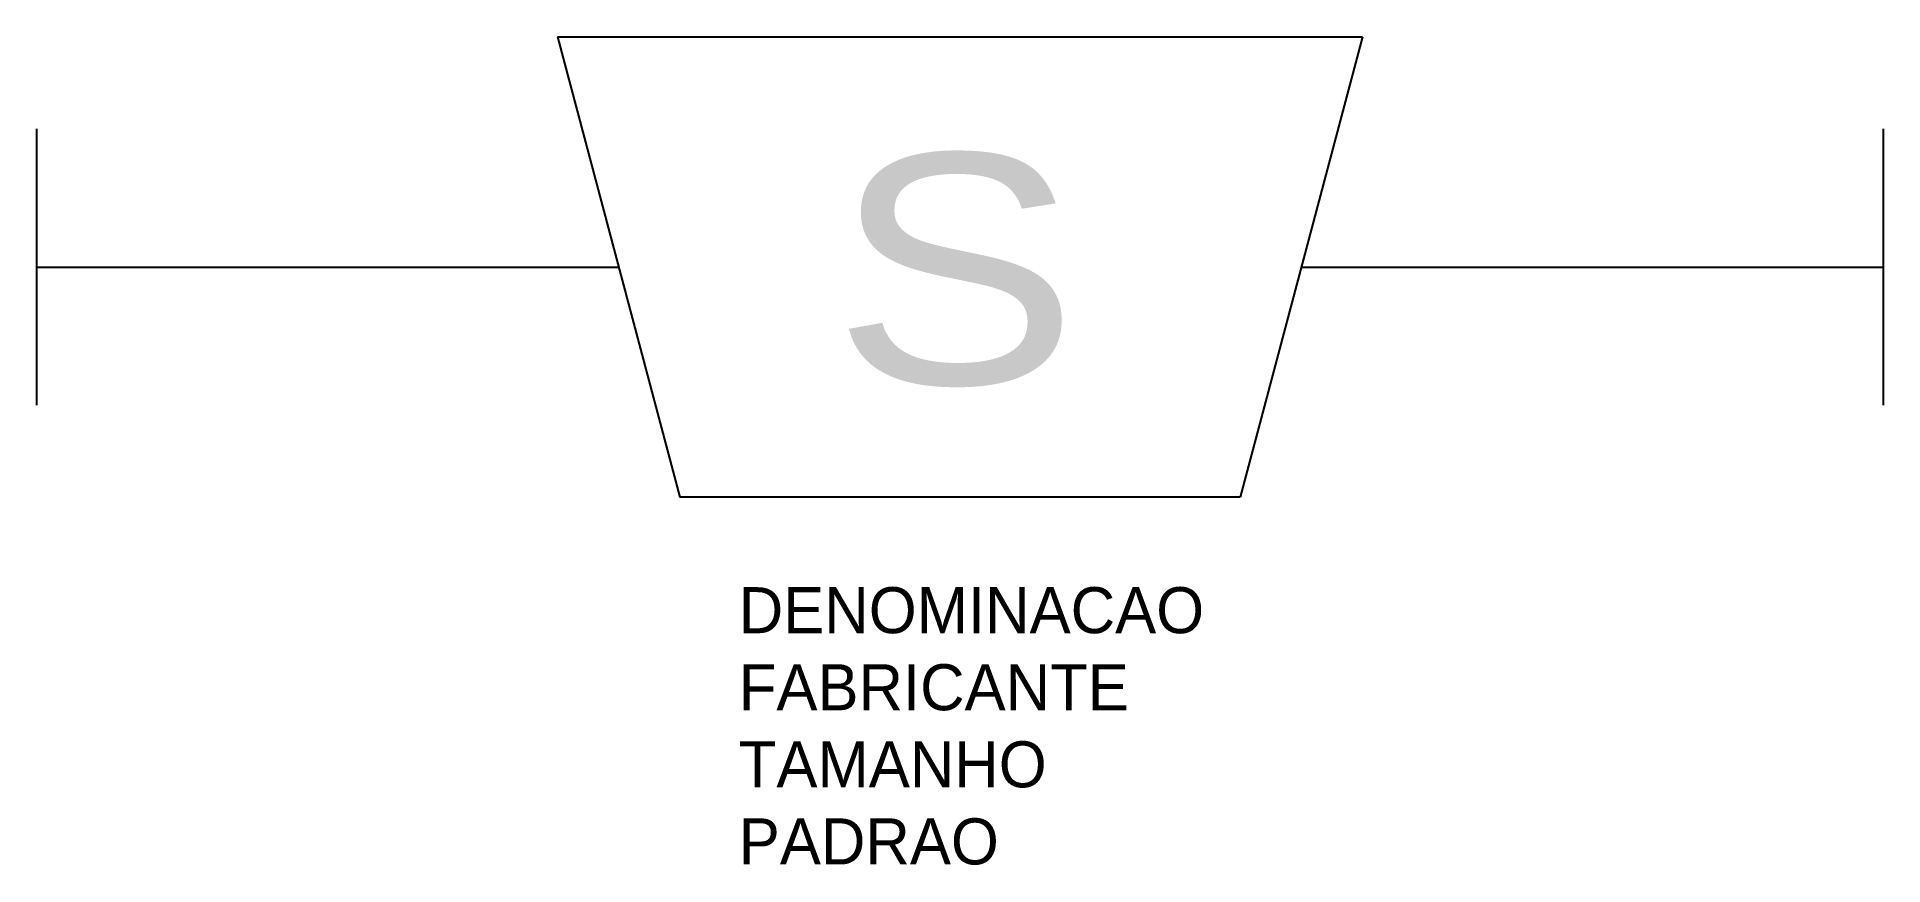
# Model space of a CAD drawing. Extents: x 105 to 306, y 87 to 177.
import ezdxf

# ---------------------------------------------------------------- set-up
doc = ezdxf.new("R2010")
doc.units = 0
doc.layers.add('TUPY', color=3, linetype='CONTINUOUS')

msp = doc.modelspace()

# ---------------------------------------------------------------- linework, layer by layer
at = {"layer": 'TUPY', "color": 0}
for p, q in [((161.62, 177.35), (174.9, 127.35)), ((161.62, 177.35), (249, 177.35)), ((249, 177.35), (235.72, 127.35)), ((105.09, 137.35), (105.09, 167.35)), ((305.53, 167.35), (305.53, 137.35)), ((105.09, 152.35), (168.26, 152.35)), ((242.36, 152.35), (305.53, 152.35)), ((235.72, 127.35), (174.9, 127.35))]:
    msp.add_line(p, q, dxfattribs=at)

# ---------------------------------------------------------------- texts
at = {"layer": 'TUPY', "color": 0, "width": 1.2}
msp.add_text('S', height=25, dxfattribs=at).set_placement((191.43, 139.65))
at = {"layer": 'TUPY', "color": 0, "flags": 1}
for tag, p, s in [('DENOMINACAO', (181.29, 112.59), 'SIFAO'), ('FABRICANTE', (181.29, 104.22), ''), ('TAMANHO', (181.29, 95.85), ''), ('PADRAO', (181.29, 87.48), '')]:
    msp.add_attdef(tag, p, s, height=5, dxfattribs=at)

doc.saveas('drawing.dxf')
